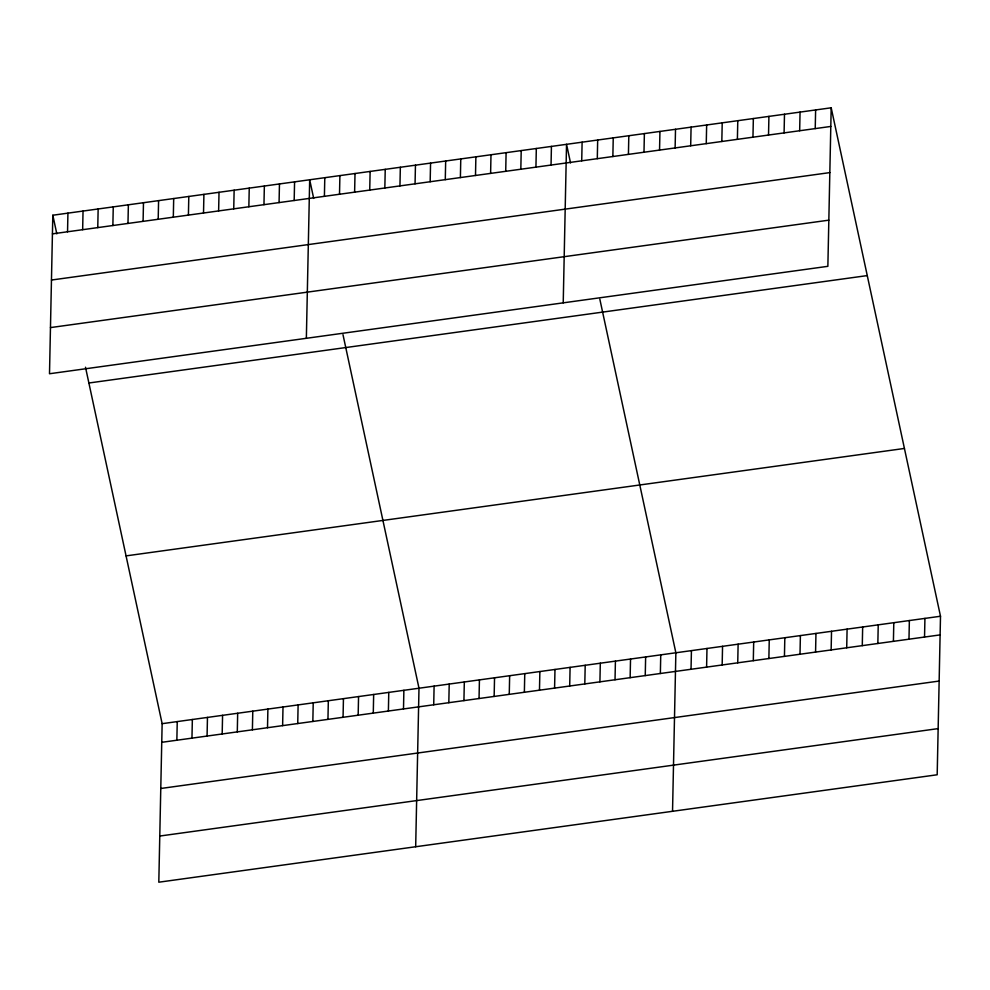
<?xml version="1.0" encoding="UTF-8"?>
<svg xmlns="http://www.w3.org/2000/svg" width="990" height="990" viewBox="0 0 990 990"><rect width="100%" height="100%" fill="white"/><g stroke="black" fill="none" stroke-linecap="round" stroke-linejoin="round"><path stroke-width="1.49" d="M52.817 215.226L49.5 373.75L827.863 266.322L831.192 107.799L52.817 215.226L56.826 233.863M67.543 231.784L67.926 213.135M82.653 229.692L83.036 211.056M97.763 227.613L98.146 208.964M112.872 225.522L113.256 206.885M127.982 223.443L128.366 204.794M143.092 221.352L143.476 202.715M158.202 219.273L158.586 200.624M85.499 367.24L162.137 723.678L158.808 882.201L937.184 774.774L940.5 616.25L831.192 107.799M173.312 217.181L173.696 198.544M176.851 740.235L177.247 721.586M188.409 215.102L188.805 196.453M191.961 738.144L192.357 719.507M203.519 213.011L203.915 194.374M207.071 736.065L207.467 717.416M218.629 210.932L219.025 192.283M222.181 733.974L222.577 715.337M233.739 208.84L234.135 190.204M237.291 731.895L237.674 713.245M248.849 206.762L249.245 188.112M252.401 729.803L252.784 711.166M263.959 204.67L264.355 186.033M267.51 727.724L267.894 709.075M279.069 202.591L279.465 183.942M282.62 725.633L283.004 706.984M294.178 200.5L294.575 181.851M297.73 723.554L298.114 704.905M306.356 338.308L309.684 179.772L313.694 198.408M312.84 721.462L313.224 702.813M324.398 196.329L324.794 177.68M327.95 719.384L328.334 700.734M339.508 194.25L339.904 175.601M343.06 717.292L343.443 698.643M354.618 192.159L355.014 173.51M358.17 715.213L358.553 696.564M369.728 190.08L370.124 171.431M373.279 713.122L373.663 694.473M384.838 187.989L385.234 169.34M388.389 711.043L388.773 692.394M399.948 185.91L400.344 167.261M403.499 708.951L403.883 690.302M415.058 183.818L415.454 165.169M415.676 846.759L418.993 688.223L342.986 334.657M430.167 181.739L430.563 163.09M433.719 704.781L434.103 686.132M445.277 179.648L445.673 160.999M448.817 702.702L449.213 684.053M460.387 177.569L460.771 158.92M463.926 700.611L464.322 681.962M475.497 175.478L475.881 156.828M479.036 698.532L479.432 679.883M490.607 173.399L490.99 154.749M494.146 696.44L494.542 677.791M505.717 171.307L506.1 152.658M509.256 694.361L509.652 675.712M520.827 169.228L521.21 150.579M524.366 692.27L524.762 673.621M535.937 167.137L536.32 148.488M539.476 690.191L539.872 671.542M551.046 165.058L551.43 146.409M554.586 688.1L554.982 669.45M563.223 302.853L566.54 144.317L570.549 162.966M569.696 686.021L570.091 667.371M581.724 160.813L582.108 142.176M584.805 683.929L585.201 665.28M597.292 158.672L597.675 140.023M599.915 681.85L600.311 663.201M612.86 156.519L613.243 137.87M615.025 679.759L615.421 661.11M628.427 154.378L628.811 135.729M630.135 677.68L630.531 659.031M643.995 152.225L644.379 133.576M645.245 675.588L645.641 656.939M659.55 150.072L659.946 131.435M660.355 673.509L660.751 654.86M675.118 147.931L675.514 129.282M672.532 811.305L675.861 652.769L599.841 299.203M690.686 145.778L691.082 127.128M691.032 669.265L691.428 650.628M706.254 143.637L706.65 124.988M706.6 667.124L706.984 648.475M721.821 141.483L722.217 122.834M722.168 664.971L722.552 646.322M737.389 139.33L737.785 120.693M737.736 662.83L738.119 644.181M752.957 137.189L753.353 118.54M753.303 660.677L753.687 642.027M768.525 135.036L768.921 116.387M768.871 658.523L769.255 639.887M784.092 132.883L784.488 114.246M784.439 656.382L784.823 637.733M799.66 130.742L800.056 112.093M800.007 654.229L800.39 635.58M815.228 128.589L815.624 109.94M815.574 652.076L815.958 633.439M831.142 649.935L831.526 631.286M846.71 647.782L847.094 629.133M862.278 645.641L862.661 626.992M877.845 643.488L878.229 624.839M893.413 641.334L893.797 622.698M908.981 639.193L909.365 620.544M924.536 637.04L924.932 618.391M52.433 233.863L830.796 126.448M51.468 280.034L829.83 172.606M50.465 327.591L828.828 220.164M88.89 383.006L867.265 275.591M126.064 555.885L904.427 448.458M162.137 723.678L940.5 616.25M161.741 742.314L940.104 634.899M160.776 788.486L939.139 681.058M159.774 836.043L938.149 728.615"/></g></svg>
